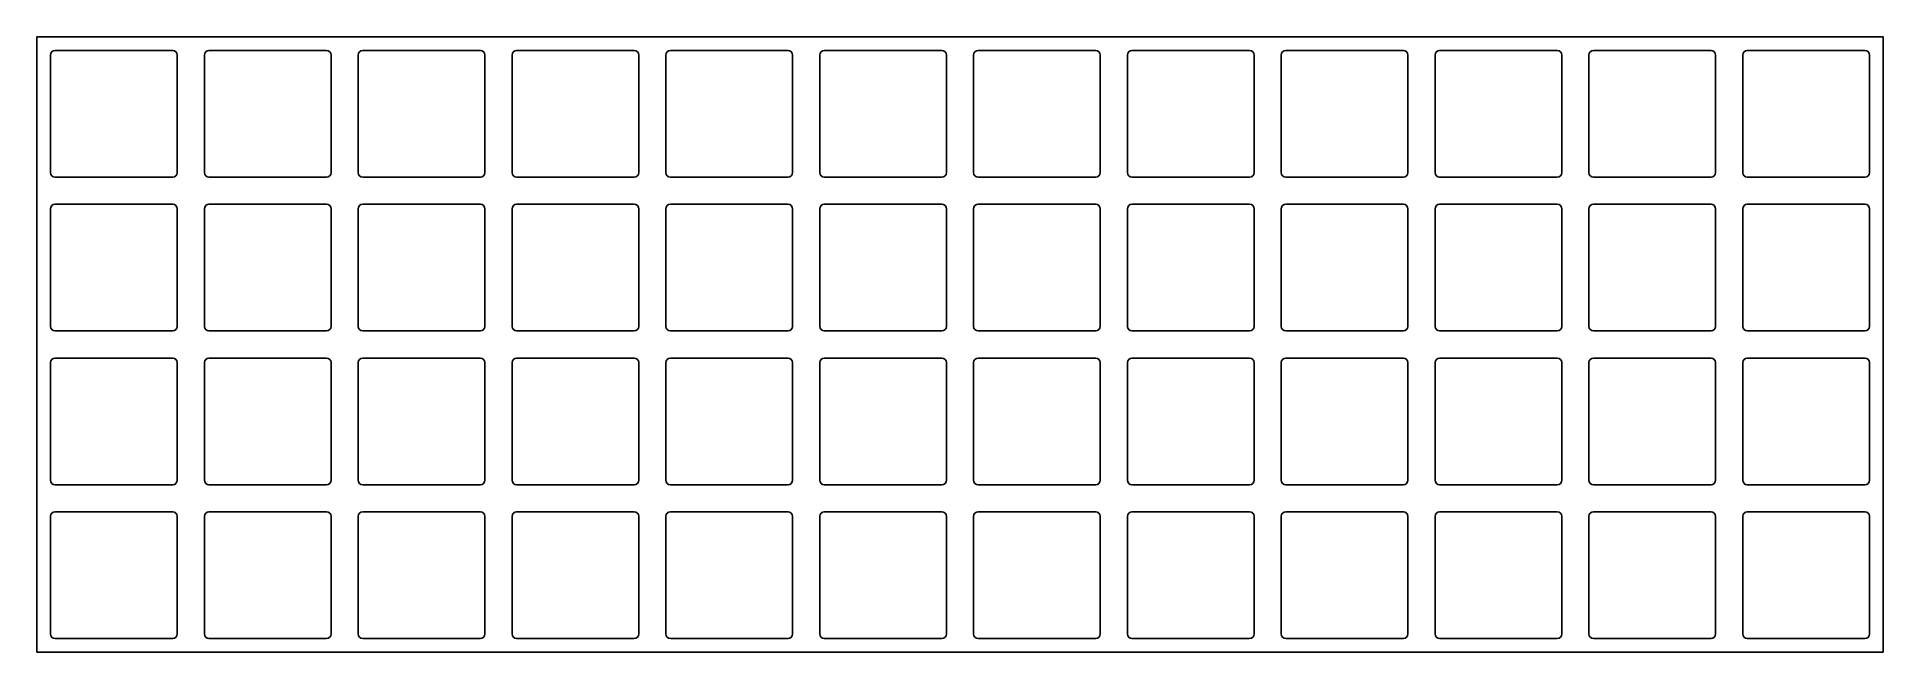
# Model space of a CAD drawing. Header units: millimetres. Extents: x 0 to 204, y -68 to 0.
import ezdxf

# ---------------------------------------------------------------- set-up
doc = ezdxf.new("R2010")
doc.units = ezdxf.units.MM

msp = doc.modelspace()

# ---------------------------------------------------------------- linework, layer by layer
for p, q in [((0, 0), (204, 0)), ((0, -68), (0, 0)), ((204, -68), (204, 0)), ((1.5, -2), (1.5, -15)), ((2, -1.5), (15, -1.5)), ((15.5, -2), (15.5, -15)), ((18.5, -2), (18.5, -15)), ((19, -1.5), (32, -1.5)), ((32.5, -2), (32.5, -15)), ((35.5, -2), (35.5, -15)), ((36, -1.5), (49, -1.5)), ((49.5, -2), (49.5, -15)), ((52.5, -2), (52.5, -15)), ((53, -1.5), (66, -1.5)), ((66.5, -2), (66.5, -15)), ((69.5, -2), (69.5, -15)), ((70, -1.5), (83, -1.5)), ((83.5, -2), (83.5, -15)), ((86.5, -2), (86.5, -15)), ((87, -1.5), (100, -1.5)), ((100.5, -2), (100.5, -15)), ((103.5, -2), (103.5, -15)), ((104, -1.5), (117, -1.5)), ((117.5, -2), (117.5, -15)), ((120.5, -2), (120.5, -15)), ((121, -1.5), (134, -1.5)), ((134.5, -2), (134.5, -15)), ((137.5, -2), (137.5, -15)), ((138, -1.5), (151, -1.5)), ((151.5, -2), (151.5, -15)), ((154.5, -2), (154.5, -15)), ((155, -1.5), (168, -1.5)), ((168.5, -2), (168.5, -15)), ((171.5, -2), (171.5, -15)), ((172, -1.5), (185, -1.5)), ((185.5, -2), (185.5, -15)), ((188.5, -2), (188.5, -15)), ((189, -1.5), (202, -1.5)), ((202.5, -2), (202.5, -15)), ((2, -15.5), (15, -15.5)), ((19, -15.5), (32, -15.5)), ((36, -15.5), (49, -15.5)), ((53, -15.5), (66, -15.5)), ((70, -15.5), (83, -15.5)), ((87, -15.5), (100, -15.5)), ((104, -15.5), (117, -15.5)), ((121, -15.5), (134, -15.5)), ((138, -15.5), (151, -15.5)), ((155, -15.5), (168, -15.5)), ((172, -15.5), (185, -15.5)), ((189, -15.5), (202, -15.5)), ((1.5, -19), (1.5, -32)), ((2, -18.5), (15, -18.5)), ((15.5, -19), (15.5, -32)), ((18.5, -19), (18.5, -32)), ((19, -18.5), (32, -18.5)), ((32.5, -19), (32.5, -32)), ((35.5, -19), (35.5, -32)), ((36, -18.5), (49, -18.5)), ((49.5, -19), (49.5, -32)), ((52.5, -19), (52.5, -32)), ((53, -18.5), (66, -18.5)), ((66.5, -19), (66.5, -32)), ((69.5, -19), (69.5, -32)), ((70, -18.5), (83, -18.5)), ((83.5, -19), (83.5, -32)), ((86.5, -19), (86.5, -32)), ((87, -18.5), (100, -18.5)), ((100.5, -19), (100.5, -32)), ((103.5, -19), (103.5, -32)), ((104, -18.5), (117, -18.5)), ((117.5, -19), (117.5, -32)), ((120.5, -19), (120.5, -32)), ((121, -18.5), (134, -18.5)), ((134.5, -19), (134.5, -32)), ((137.5, -19), (137.5, -32)), ((138, -18.5), (151, -18.5)), ((151.5, -19), (151.5, -32)), ((154.5, -19), (154.5, -32)), ((155, -18.5), (168, -18.5)), ((168.5, -19), (168.5, -32)), ((171.5, -19), (171.5, -32)), ((172, -18.5), (185, -18.5)), ((185.5, -19), (185.5, -32)), ((188.5, -19), (188.5, -32)), ((189, -18.5), (202, -18.5)), ((202.5, -19), (202.5, -32)), ((2, -32.5), (15, -32.5)), ((19, -32.5), (32, -32.5)), ((36, -32.5), (49, -32.5)), ((53, -32.5), (66, -32.5)), ((70, -32.5), (83, -32.5)), ((87, -32.5), (100, -32.5)), ((104, -32.5), (117, -32.5)), ((121, -32.5), (134, -32.5)), ((138, -32.5), (151, -32.5)), ((155, -32.5), (168, -32.5)), ((172, -32.5), (185, -32.5)), ((189, -32.5), (202, -32.5)), ((1.5, -36), (1.5, -49)), ((2, -35.5), (15, -35.5)), ((15.5, -36), (15.5, -49)), ((18.5, -36), (18.5, -49)), ((19, -35.5), (32, -35.5)), ((32.5, -36), (32.5, -49)), ((35.5, -36), (35.5, -49)), ((36, -35.5), (49, -35.5)), ((49.5, -36), (49.5, -49)), ((52.5, -36), (52.5, -49)), ((53, -35.5), (66, -35.5)), ((66.5, -36), (66.5, -49)), ((69.5, -36), (69.5, -49)), ((70, -35.5), (83, -35.5)), ((83.5, -36), (83.5, -49)), ((86.5, -36), (86.5, -49)), ((87, -35.5), (100, -35.5)), ((100.5, -36), (100.5, -49)), ((103.5, -36), (103.5, -49)), ((104, -35.5), (117, -35.5)), ((117.5, -36), (117.5, -49)), ((120.5, -36), (120.5, -49)), ((121, -35.5), (134, -35.5)), ((134.5, -36), (134.5, -49)), ((137.5, -36), (137.5, -49)), ((138, -35.5), (151, -35.5)), ((151.5, -36), (151.5, -49)), ((154.5, -36), (154.5, -49)), ((155, -35.5), (168, -35.5)), ((168.5, -36), (168.5, -49)), ((171.5, -36), (171.5, -49)), ((172, -35.5), (185, -35.5)), ((185.5, -36), (185.5, -49)), ((188.5, -36), (188.5, -49)), ((189, -35.5), (202, -35.5)), ((202.5, -36), (202.5, -49)), ((2, -49.5), (15, -49.5)), ((19, -49.5), (32, -49.5)), ((36, -49.5), (49, -49.5)), ((53, -49.5), (66, -49.5)), ((70, -49.5), (83, -49.5)), ((87, -49.5), (100, -49.5)), ((104, -49.5), (117, -49.5)), ((121, -49.5), (134, -49.5)), ((138, -49.5), (151, -49.5)), ((155, -49.5), (168, -49.5)), ((172, -49.5), (185, -49.5)), ((189, -49.5), (202, -49.5)), ((1.5, -53), (1.5, -66)), ((2, -52.5), (15, -52.5)), ((15.5, -53), (15.5, -66)), ((18.5, -53), (18.5, -66)), ((19, -52.5), (32, -52.5)), ((32.5, -53), (32.5, -66)), ((35.5, -53), (35.5, -66)), ((36, -52.5), (49, -52.5)), ((49.5, -53), (49.5, -66)), ((52.5, -53), (52.5, -66)), ((53, -52.5), (66, -52.5)), ((66.5, -53), (66.5, -66)), ((69.5, -53), (69.5, -66)), ((70, -52.5), (83, -52.5)), ((83.5, -53), (83.5, -66)), ((86.5, -53), (86.5, -66)), ((87, -52.5), (100, -52.5)), ((100.5, -53), (100.5, -66)), ((103.5, -53), (103.5, -66)), ((104, -52.5), (117, -52.5)), ((117.5, -53), (117.5, -66)), ((120.5, -53), (120.5, -66)), ((121, -52.5), (134, -52.5)), ((134.5, -53), (134.5, -66)), ((137.5, -53), (137.5, -66)), ((138, -52.5), (151, -52.5)), ((151.5, -53), (151.5, -66)), ((154.5, -53), (154.5, -66)), ((155, -52.5), (168, -52.5)), ((168.5, -53), (168.5, -66)), ((171.5, -53), (171.5, -66)), ((172, -52.5), (185, -52.5)), ((185.5, -53), (185.5, -66)), ((188.5, -53), (188.5, -66)), ((189, -52.5), (202, -52.5)), ((202.5, -53), (202.5, -66)), ((2, -66.5), (15, -66.5)), ((19, -66.5), (32, -66.5)), ((36, -66.5), (49, -66.5)), ((53, -66.5), (66, -66.5)), ((70, -66.5), (83, -66.5)), ((87, -66.5), (100, -66.5)), ((104, -66.5), (117, -66.5)), ((121, -66.5), (134, -66.5)), ((138, -66.5), (151, -66.5)), ((155, -66.5), (168, -66.5)), ((172, -66.5), (185, -66.5)), ((189, -66.5), (202, -66.5)), ((0, -68), (204, -68))]:
    msp.add_line(p, q)
for centre, start, end in [((2, -2), 90, 180), ((15, -2), 0, 90), ((19, -2), 90, 180), ((32, -2), 0, 90), ((36, -2), 90, 180), ((49, -2), 0, 90), ((53, -2), 90, 180), ((66, -2), 0, 90), ((70, -2), 90, 180), ((83, -2), 0, 90), ((87, -2), 90, 180), ((100, -2), 0, 90), ((104, -2), 90, 180), ((117, -2), 0, 90), ((121, -2), 90, 180), ((134, -2), 0, 90), ((138, -2), 90, 180), ((151, -2), 0, 90), ((155, -2), 90, 180), ((168, -2), 0, 90), ((172, -2), 90, 180), ((185, -2), 0, 90), ((189, -2), 90, 180), ((202, -2), 0, 90), ((2, -15), 180, 270), ((15, -15), 270, 0), ((19, -15), 180, 270), ((32, -15), 270, 0), ((36, -15), 180, 270), ((49, -15), 270, 0), ((53, -15), 180, 270), ((66, -15), 270, 0), ((70, -15), 180, 270), ((83, -15), 270, 0), ((87, -15), 180, 270), ((100, -15), 270, 0), ((104, -15), 180, 270), ((117, -15), 270, 0), ((121, -15), 180, 270), ((134, -15), 270, 0), ((138, -15), 180, 270), ((151, -15), 270, 0), ((155, -15), 180, 270), ((168, -15), 270, 0), ((172, -15), 180, 270), ((185, -15), 270, 0), ((189, -15), 180, 270), ((202, -15), 270, 0), ((2, -19), 90, 180), ((15, -19), 0, 90), ((19, -19), 90, 180), ((32, -19), 0, 90), ((36, -19), 90, 180), ((49, -19), 0, 90), ((53, -19), 90, 180), ((66, -19), 0, 90), ((70, -19), 90, 180), ((83, -19), 0, 90), ((87, -19), 90, 180), ((100, -19), 0, 90), ((104, -19), 90, 180), ((117, -19), 0, 90), ((121, -19), 90, 180), ((134, -19), 0, 90), ((138, -19), 90, 180), ((151, -19), 0, 90), ((155, -19), 90, 180), ((168, -19), 0, 90), ((172, -19), 90, 180), ((185, -19), 0, 90), ((189, -19), 90, 180), ((202, -19), 0, 90), ((2, -32), 180, 270), ((15, -32), 270, 0), ((19, -32), 180, 270), ((32, -32), 270, 0), ((36, -32), 180, 270), ((49, -32), 270, 0), ((53, -32), 180, 270), ((66, -32), 270, 0), ((70, -32), 180, 270), ((83, -32), 270, 0), ((87, -32), 180, 270), ((100, -32), 270, 0), ((104, -32), 180, 270), ((117, -32), 270, 0), ((121, -32), 180, 270), ((134, -32), 270, 0), ((138, -32), 180, 270), ((151, -32), 270, 0), ((155, -32), 180, 270), ((168, -32), 270, 0), ((172, -32), 180, 270), ((185, -32), 270, 0), ((189, -32), 180, 270), ((202, -32), 270, 0), ((2, -36), 90, 180), ((15, -36), 0, 90), ((19, -36), 90, 180), ((32, -36), 0, 90), ((36, -36), 90, 180), ((49, -36), 0, 90), ((53, -36), 90, 180), ((66, -36), 0, 90), ((70, -36), 90, 180), ((83, -36), 0, 90), ((87, -36), 90, 180), ((100, -36), 0, 90), ((104, -36), 90, 180), ((117, -36), 0, 90), ((121, -36), 90, 180), ((134, -36), 0, 90), ((138, -36), 90, 180), ((151, -36), 0, 90), ((155, -36), 90, 180), ((168, -36), 0, 90), ((172, -36), 90, 180), ((185, -36), 0, 90), ((189, -36), 90, 180), ((202, -36), 0, 90), ((2, -49), 180, 270), ((15, -49), 270, 0), ((19, -49), 180, 270), ((32, -49), 270, 0), ((36, -49), 180, 270), ((49, -49), 270, 0), ((53, -49), 180, 270), ((66, -49), 270, 0), ((70, -49), 180, 270), ((83, -49), 270, 0), ((87, -49), 180, 270), ((100, -49), 270, 0), ((104, -49), 180, 270), ((117, -49), 270, 0), ((121, -49), 180, 270), ((134, -49), 270, 0), ((138, -49), 180, 270), ((151, -49), 270, 0), ((155, -49), 180, 270), ((168, -49), 270, 0), ((172, -49), 180, 270), ((185, -49), 270, 0), ((189, -49), 180, 270), ((202, -49), 270, 0), ((2, -53), 90, 180), ((15, -53), 0, 90), ((19, -53), 90, 180), ((32, -53), 0, 90), ((36, -53), 90, 180), ((49, -53), 0, 90), ((53, -53), 90, 180), ((66, -53), 0, 90), ((70, -53), 90, 180), ((83, -53), 0, 90), ((87, -53), 90, 180), ((100, -53), 0, 90), ((104, -53), 90, 180), ((117, -53), 0, 90), ((121, -53), 90, 180), ((134, -53), 0, 90), ((138, -53), 90, 180), ((151, -53), 0, 90), ((155, -53), 90, 180), ((168, -53), 0, 90), ((172, -53), 90, 180), ((185, -53), 0, 90), ((189, -53), 90, 180), ((202, -53), 0, 90), ((2, -66), 180, 270), ((15, -66), 270, 0), ((19, -66), 180, 270), ((32, -66), 270, 0), ((36, -66), 180, 270), ((49, -66), 270, 0), ((53, -66), 180, 270), ((66, -66), 270, 0), ((70, -66), 180, 270), ((83, -66), 270, 0), ((87, -66), 180, 270), ((100, -66), 270, 0), ((104, -66), 180, 270), ((117, -66), 270, 0), ((121, -66), 180, 270), ((134, -66), 270, 0), ((138, -66), 180, 270), ((151, -66), 270, 0), ((155, -66), 180, 270), ((168, -66), 270, 0), ((172, -66), 180, 270), ((185, -66), 270, 0), ((189, -66), 180, 270), ((202, -66), 270, 0)]:
    msp.add_arc(centre, 0.5, start, end)

doc.saveas('drawing.dxf')
